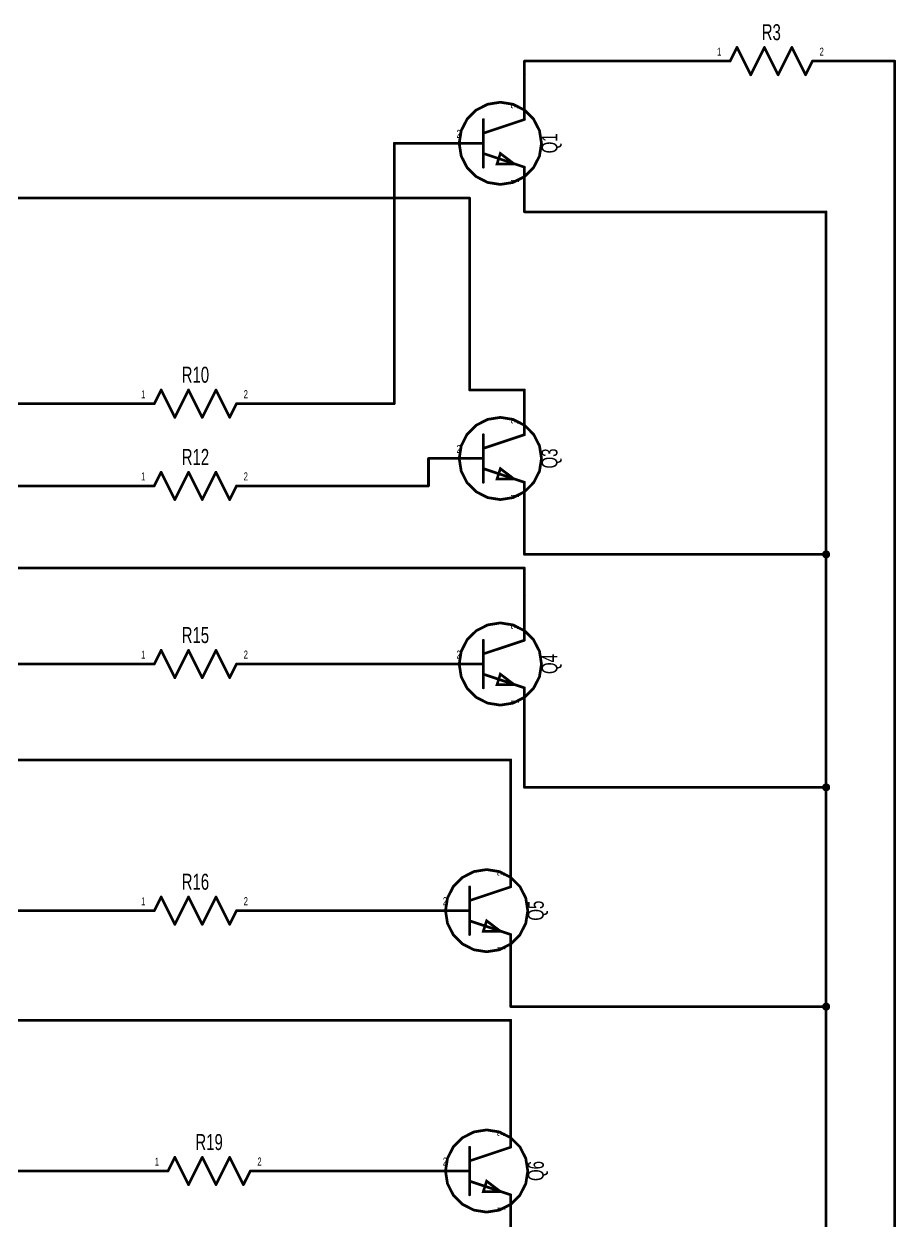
# Model space of a CAD drawing. Extents: x 0 to 20.5, y 0 to 10.6.
# Drawn here: x 16.825 to 20.005, y 5.116 to 9.485 of the extents above; entities that cross this region are included whole.
import ezdxf
from ezdxf.enums import TextEntityAlignment as Align

# ---------------------------------------------------------------- set-up
doc = ezdxf.new("R2010")
doc.units = 0
for name, color, linetype in [('Element', 253, 'CONTINUOUS'), ('Net', 50, 'CONTINUOUS'), ('Pin', 50, 'CONTINUOUS')]:
    doc.layers.add(name, color=color, linetype=linetype)

msp = doc.modelspace()

# ---------------------------------------------------------------- linework, layer by layer
at = {"layer": 'Element', "linetype": 'CONTINUOUS'}
for points, const_width in [([(19.4, 9.3491), (19.425, 9.3991)], 0.0098), ([(19.425, 9.3991), (19.475, 9.2991)], 0.0098), ([(19.475, 9.2991), (19.525, 9.3991)], 0.0098), ([(19.525, 9.3991), (19.575, 9.2991)], 0.0098), ([(19.575, 9.2991), (19.625, 9.3991)], 0.0098), ([(19.625, 9.3991), (19.675, 9.2991)], 0.0098), ([(19.675, 9.2991), (19.7, 9.3491)], 0.0098), ([(18.412, 9.0491), (18.4193, 9.0027), (18.4406, 8.9609), (18.4738, 8.9277), (18.5156, 8.9064), (18.562, 8.8991), (18.6083, 8.9064), (18.6502, 8.9277), (18.6833, 8.9609), (18.7047, 9.0027), (18.712, 9.0491), (18.7047, 9.0954), (18.6833, 9.1372), (18.6502, 9.1704), (18.6083, 9.1917), (18.562, 9.1991), (18.5156, 9.1917), (18.4738, 9.1704), (18.4406, 9.1372), (18.4193, 9.0954), (18.412, 9.0491)], 0.01), ([(18.5, 8.9621), (18.5, 9.136)], 0.0098), ([(18.5, 9.086), (18.65, 9.136)], 0.0098), ([(18.65, 9.136), (18.65, 9.1491)], 0.0098), ([(18.45, 9.0491), (18.5, 9.0491)], 0.0098), ([(18.5, 9.0121), (18.65, 8.9621)], 0.0098), ([(18.612, 8.9741), (18.55, 8.9741), (18.562, 9.0121), (18.612, 8.9741)], 0.0098), ([(18.65, 8.9491), (18.65, 8.9621)], 0.0098), ([(17.3, 8.0991), (17.325, 8.1491)], 0.0098), ([(17.325, 8.1491), (17.375, 8.0491)], 0.0098), ([(17.375, 8.0491), (17.425, 8.1491)], 0.0098), ([(17.425, 8.1491), (17.475, 8.0491)], 0.0098), ([(17.475, 8.0491), (17.525, 8.1491)], 0.0098), ([(17.525, 8.1491), (17.575, 8.0491)], 0.0098), ([(17.575, 8.0491), (17.6, 8.0991)], 0.0098), ([(18.412, 7.8991), (18.4193, 7.8527), (18.4406, 7.8109), (18.4738, 7.7777), (18.5156, 7.7564), (18.562, 7.7491), (18.6083, 7.7564), (18.6502, 7.7777), (18.6833, 7.8109), (18.7047, 7.8527), (18.712, 7.8991), (18.7047, 7.9454), (18.6833, 7.9872), (18.6502, 8.0204), (18.6083, 8.0417), (18.562, 8.0491), (18.5156, 8.0417), (18.4738, 8.0204), (18.4406, 7.9872), (18.4193, 7.9454), (18.412, 7.8991)], 0.01), ([(18.65, 7.986), (18.65, 7.9991)], 0.0098), ([(18.5, 7.8121), (18.5, 7.986)], 0.0098), ([(18.5, 7.936), (18.65, 7.986)], 0.0098), ([(18.45, 7.8991), (18.5, 7.8991)], 0.0098), ([(18.5, 7.8621), (18.65, 7.8121)], 0.0098), ([(18.612, 7.8241), (18.55, 7.8241), (18.562, 7.8621), (18.612, 7.8241)], 0.0098), ([(17.3, 7.7991), (17.325, 7.8491)], 0.0098), ([(17.325, 7.8491), (17.375, 7.7491)], 0.0098), ([(17.375, 7.7491), (17.425, 7.8491)], 0.0098), ([(17.425, 7.8491), (17.475, 7.7491)], 0.0098), ([(17.475, 7.7491), (17.525, 7.8491)], 0.0098), ([(17.525, 7.8491), (17.575, 7.7491)], 0.0098), ([(17.575, 7.7491), (17.6, 7.7991)], 0.0098), ([(18.65, 7.7991), (18.65, 7.8121)], 0.0098), ([(18.412, 7.1491), (18.4193, 7.1027), (18.4406, 7.0609), (18.4738, 7.0277), (18.5156, 7.0064), (18.562, 6.9991), (18.6083, 7.0064), (18.6502, 7.0277), (18.6833, 7.0609), (18.7047, 7.1027), (18.712, 7.1491), (18.7047, 7.1954), (18.6833, 7.2372), (18.6502, 7.2704), (18.6083, 7.2917), (18.562, 7.2991), (18.5156, 7.2917), (18.4738, 7.2704), (18.4406, 7.2372), (18.4193, 7.1954), (18.412, 7.1491)], 0.01), ([(18.65, 7.236), (18.65, 7.2491)], 0.0098), ([(18.5, 7.0621), (18.5, 7.236)], 0.0098), ([(18.5, 7.186), (18.65, 7.236)], 0.0098), ([(17.3, 7.1491), (17.325, 7.1991)], 0.0098), ([(17.325, 7.1991), (17.375, 7.0991)], 0.0098), ([(17.375, 7.0991), (17.425, 7.1991)], 0.0098), ([(17.425, 7.1991), (17.475, 7.0991)], 0.0098), ([(17.475, 7.0991), (17.525, 7.1991)], 0.0098), ([(17.525, 7.1991), (17.575, 7.0991)], 0.0098), ([(17.575, 7.0991), (17.6, 7.1491)], 0.0098), ([(18.45, 7.1491), (18.5, 7.1491)], 0.0098), ([(18.5, 7.1121), (18.65, 7.0621)], 0.0098), ([(18.612, 7.0741), (18.55, 7.0741), (18.562, 7.1121), (18.612, 7.0741)], 0.0098), ([(18.65, 7.0491), (18.65, 7.0621)], 0.0098), ([(18.362, 6.2491), (18.3693, 6.2027), (18.3906, 6.1609), (18.4238, 6.1277), (18.4656, 6.1064), (18.512, 6.0991), (18.5583, 6.1064), (18.6002, 6.1277), (18.6333, 6.1609), (18.6547, 6.2027), (18.662, 6.2491), (18.6547, 6.2954), (18.6333, 6.3372), (18.6002, 6.3704), (18.5583, 6.3917), (18.512, 6.3991), (18.4656, 6.3917), (18.4238, 6.3704), (18.3906, 6.3372), (18.3693, 6.2954), (18.362, 6.2491)], 0.01), ([(18.45, 6.1621), (18.45, 6.336)], 0.0098), ([(18.45, 6.286), (18.6, 6.336)], 0.0098), ([(18.6, 6.336), (18.6, 6.3491)], 0.0098), ([(17.3, 6.2491), (17.325, 6.2991)], 0.0098), ([(17.325, 6.2991), (17.375, 6.1991)], 0.0098), ([(17.375, 6.1991), (17.425, 6.2991)], 0.0098), ([(17.425, 6.2991), (17.475, 6.1991)], 0.0098), ([(17.475, 6.1991), (17.525, 6.2991)], 0.0098), ([(17.525, 6.2991), (17.575, 6.1991)], 0.0098), ([(17.575, 6.1991), (17.6, 6.2491)], 0.0098), ([(18.4, 6.2491), (18.45, 6.2491)], 0.0098), ([(18.45, 6.2121), (18.6, 6.1621)], 0.0098), ([(18.562, 6.1741), (18.5, 6.1741), (18.512, 6.2121), (18.562, 6.1741)], 0.0098), ([(18.6, 6.1491), (18.6, 6.1621)], 0.0098), ([(18.362, 5.2991), (18.3693, 5.2527), (18.3906, 5.2109), (18.4238, 5.1777), (18.4656, 5.1564), (18.512, 5.1491), (18.5583, 5.1564), (18.6002, 5.1777), (18.6333, 5.2109), (18.6547, 5.2527), (18.662, 5.2991), (18.6547, 5.3454), (18.6333, 5.3872), (18.6002, 5.4204), (18.5583, 5.4417), (18.512, 5.4491), (18.4656, 5.4417), (18.4238, 5.4204), (18.3906, 5.3872), (18.3693, 5.3454), (18.362, 5.2991)], 0.01), ([(18.45, 5.2121), (18.45, 5.386)], 0.0098), ([(18.45, 5.336), (18.6, 5.386)], 0.0098), ([(18.6, 5.386), (18.6, 5.3991)], 0.0098), ([(17.35, 5.2991), (17.375, 5.3491)], 0.0098), ([(17.375, 5.3491), (17.425, 5.2491)], 0.0098), ([(17.425, 5.2491), (17.475, 5.3491)], 0.0098), ([(17.475, 5.3491), (17.525, 5.2491)], 0.0098), ([(17.525, 5.2491), (17.575, 5.3491)], 0.0098), ([(17.575, 5.3491), (17.625, 5.2491)], 0.0098), ([(17.625, 5.2491), (17.65, 5.2991)], 0.0098), ([(18.4, 5.2991), (18.45, 5.2991)], 0.0098), ([(18.45, 5.2621), (18.6, 5.2121)], 0.0098), ([(18.562, 5.2241), (18.5, 5.2241), (18.512, 5.2621), (18.562, 5.2241)], 0.0098), ([(18.6, 5.1991), (18.6, 5.2121)], 0.0098)]:
    msp.add_lwpolyline(points, dxfattribs=dict(at, const_width=const_width))
for points, const_width in [([(19.4225, 9.3991, 1), (19.4275, 9.3991, 1), (19.4225, 9.3991, 1)], 0.0049), ([(19.4225, 9.3991, 1), (19.4275, 9.3991, 1), (19.4225, 9.3991, 1)], 0.0049), ([(19.5225, 9.3991, 1), (19.5275, 9.3991, 1), (19.5225, 9.3991, 1)], 0.0049), ([(19.5225, 9.3991, 1), (19.5275, 9.3991, 1), (19.5225, 9.3991, 1)], 0.0049), ([(19.6225, 9.3991, 1), (19.6275, 9.3991, 1), (19.6225, 9.3991, 1)], 0.0049), ([(19.6225, 9.3991, 1), (19.6275, 9.3991, 1), (19.6225, 9.3991, 1)], 0.0049), ([(19.3975, 9.3491, 1), (19.4025, 9.3491, 1), (19.3975, 9.3491, 1)], 0.0049), ([(19.6975, 9.3491, 1), (19.7025, 9.3491, 1), (19.6975, 9.3491, 1)], 0.0049), ([(19.4725, 9.2991, 1), (19.4775, 9.2991, 1), (19.4725, 9.2991, 1)], 0.0049), ([(19.4725, 9.2991, 1), (19.4775, 9.2991, 1), (19.4725, 9.2991, 1)], 0.0049), ([(19.5725, 9.2991, 1), (19.5775, 9.2991, 1), (19.5725, 9.2991, 1)], 0.0049), ([(19.5725, 9.2991, 1), (19.5775, 9.2991, 1), (19.5725, 9.2991, 1)], 0.0049), ([(19.6725, 9.2991, 1), (19.6775, 9.2991, 1), (19.6725, 9.2991, 1)], 0.0049), ([(19.6725, 9.2991, 1), (19.6775, 9.2991, 1), (19.6725, 9.2991, 1)], 0.0049), ([(18.4975, 9.136, 1), (18.5025, 9.136, 1), (18.4975, 9.136, 1)], 0.0049), ([(18.6475, 9.1491, 1), (18.6525, 9.1491, 1), (18.6475, 9.1491, 1)], 0.0049), ([(18.6475, 9.136, 1), (18.6525, 9.136, 1), (18.6475, 9.136, 1)], 0.0049), ([(18.6475, 9.136, 1), (18.6525, 9.136, 1), (18.6475, 9.136, 1)], 0.0049), ([(18.4975, 9.086, 1), (18.5025, 9.086, 1), (18.4975, 9.086, 1)], 0.0049), ([(18.4095, 9.0491, 1), (18.4145, 9.0491, 1), (18.4095, 9.0491, 1)], 0.005), ([(18.4475, 9.0491, 1), (18.4525, 9.0491, 1), (18.4475, 9.0491, 1)], 0.0049), ([(18.4975, 9.0491, 1), (18.5025, 9.0491, 1), (18.4975, 9.0491, 1)], 0.0049), ([(18.4975, 9.0121, 1), (18.5025, 9.0121, 1), (18.4975, 9.0121, 1)], 0.0049), ([(18.4975, 8.9621, 1), (18.5025, 8.9621, 1), (18.4975, 8.9621, 1)], 0.0049), ([(18.6095, 8.9741, 1), (18.6145, 8.9741, 1), (18.6095, 8.9741, 1)], 0.0049), ([(18.6475, 8.9621, 1), (18.6525, 8.9621, 1), (18.6475, 8.9621, 1)], 0.0049), ([(18.6475, 8.9621, 1), (18.6525, 8.9621, 1), (18.6475, 8.9621, 1)], 0.0049), ([(18.6475, 8.9491, 1), (18.6525, 8.9491, 1), (18.6475, 8.9491, 1)], 0.0049), ([(17.3225, 8.1491, 1), (17.3275, 8.1491, 1), (17.3225, 8.1491, 1)], 0.0049), ([(17.3225, 8.1491, 1), (17.3275, 8.1491, 1), (17.3225, 8.1491, 1)], 0.0049), ([(17.4225, 8.1491, 1), (17.4275, 8.1491, 1), (17.4225, 8.1491, 1)], 0.0049), ([(17.4225, 8.1491, 1), (17.4275, 8.1491, 1), (17.4225, 8.1491, 1)], 0.0049), ([(17.5225, 8.1491, 1), (17.5275, 8.1491, 1), (17.5225, 8.1491, 1)], 0.0049), ([(17.5225, 8.1491, 1), (17.5275, 8.1491, 1), (17.5225, 8.1491, 1)], 0.0049), ([(17.2975, 8.0991, 1), (17.3025, 8.0991, 1), (17.2975, 8.0991, 1)], 0.0049), ([(17.5975, 8.0991, 1), (17.6025, 8.0991, 1), (17.5975, 8.0991, 1)], 0.0049), ([(17.3725, 8.0491, 1), (17.3775, 8.0491, 1), (17.3725, 8.0491, 1)], 0.0049), ([(17.3725, 8.0491, 1), (17.3775, 8.0491, 1), (17.3725, 8.0491, 1)], 0.0049), ([(17.4725, 8.0491, 1), (17.4775, 8.0491, 1), (17.4725, 8.0491, 1)], 0.0049), ([(17.4725, 8.0491, 1), (17.4775, 8.0491, 1), (17.4725, 8.0491, 1)], 0.0049), ([(17.5725, 8.0491, 1), (17.5775, 8.0491, 1), (17.5725, 8.0491, 1)], 0.0049), ([(17.5725, 8.0491, 1), (17.5775, 8.0491, 1), (17.5725, 8.0491, 1)], 0.0049), ([(18.6475, 7.9991, 1), (18.6525, 7.9991, 1), (18.6475, 7.9991, 1)], 0.0049), ([(18.4975, 7.986, 1), (18.5025, 7.986, 1), (18.4975, 7.986, 1)], 0.0049), ([(18.6475, 7.986, 1), (18.6525, 7.986, 1), (18.6475, 7.986, 1)], 0.0049), ([(18.6475, 7.986, 1), (18.6525, 7.986, 1), (18.6475, 7.986, 1)], 0.0049), ([(18.4975, 7.936, 1), (18.5025, 7.936, 1), (18.4975, 7.936, 1)], 0.0049), ([(18.4095, 7.8991, 1), (18.4145, 7.8991, 1), (18.4095, 7.8991, 1)], 0.005), ([(18.4475, 7.8991, 1), (18.4525, 7.8991, 1), (18.4475, 7.8991, 1)], 0.0049), ([(18.4975, 7.8991, 1), (18.5025, 7.8991, 1), (18.4975, 7.8991, 1)], 0.0049), ([(18.4975, 7.8621, 1), (18.5025, 7.8621, 1), (18.4975, 7.8621, 1)], 0.0049), ([(17.3225, 7.8491, 1), (17.3275, 7.8491, 1), (17.3225, 7.8491, 1)], 0.0049), ([(17.3225, 7.8491, 1), (17.3275, 7.8491, 1), (17.3225, 7.8491, 1)], 0.0049), ([(17.4225, 7.8491, 1), (17.4275, 7.8491, 1), (17.4225, 7.8491, 1)], 0.0049), ([(17.4225, 7.8491, 1), (17.4275, 7.8491, 1), (17.4225, 7.8491, 1)], 0.0049), ([(17.5225, 7.8491, 1), (17.5275, 7.8491, 1), (17.5225, 7.8491, 1)], 0.0049), ([(17.5225, 7.8491, 1), (17.5275, 7.8491, 1), (17.5225, 7.8491, 1)], 0.0049), ([(18.6095, 7.8241, 1), (18.6145, 7.8241, 1), (18.6095, 7.8241, 1)], 0.0049), ([(17.2975, 7.7991, 1), (17.3025, 7.7991, 1), (17.2975, 7.7991, 1)], 0.0049), ([(17.5975, 7.7991, 1), (17.6025, 7.7991, 1), (17.5975, 7.7991, 1)], 0.0049), ([(18.4975, 7.8121, 1), (18.5025, 7.8121, 1), (18.4975, 7.8121, 1)], 0.0049), ([(18.6475, 7.8121, 1), (18.6525, 7.8121, 1), (18.6475, 7.8121, 1)], 0.0049), ([(18.6475, 7.8121, 1), (18.6525, 7.8121, 1), (18.6475, 7.8121, 1)], 0.0049), ([(18.6475, 7.7991, 1), (18.6525, 7.7991, 1), (18.6475, 7.7991, 1)], 0.0049), ([(17.3725, 7.7491, 1), (17.3775, 7.7491, 1), (17.3725, 7.7491, 1)], 0.0049), ([(17.3725, 7.7491, 1), (17.3775, 7.7491, 1), (17.3725, 7.7491, 1)], 0.0049), ([(17.4725, 7.7491, 1), (17.4775, 7.7491, 1), (17.4725, 7.7491, 1)], 0.0049), ([(17.4725, 7.7491, 1), (17.4775, 7.7491, 1), (17.4725, 7.7491, 1)], 0.0049), ([(17.5725, 7.7491, 1), (17.5775, 7.7491, 1), (17.5725, 7.7491, 1)], 0.0049), ([(17.5725, 7.7491, 1), (17.5775, 7.7491, 1), (17.5725, 7.7491, 1)], 0.0049), ([(18.6475, 7.2491, 1), (18.6525, 7.2491, 1), (18.6475, 7.2491, 1)], 0.0049), ([(18.4975, 7.236, 1), (18.5025, 7.236, 1), (18.4975, 7.236, 1)], 0.0049), ([(18.6475, 7.236, 1), (18.6525, 7.236, 1), (18.6475, 7.236, 1)], 0.0049), ([(18.6475, 7.236, 1), (18.6525, 7.236, 1), (18.6475, 7.236, 1)], 0.0049), ([(17.3225, 7.1991, 1), (17.3275, 7.1991, 1), (17.3225, 7.1991, 1)], 0.0049), ([(17.3225, 7.1991, 1), (17.3275, 7.1991, 1), (17.3225, 7.1991, 1)], 0.0049), ([(17.4225, 7.1991, 1), (17.4275, 7.1991, 1), (17.4225, 7.1991, 1)], 0.0049), ([(17.4225, 7.1991, 1), (17.4275, 7.1991, 1), (17.4225, 7.1991, 1)], 0.0049), ([(17.5225, 7.1991, 1), (17.5275, 7.1991, 1), (17.5225, 7.1991, 1)], 0.0049), ([(17.5225, 7.1991, 1), (17.5275, 7.1991, 1), (17.5225, 7.1991, 1)], 0.0049), ([(18.4975, 7.186, 1), (18.5025, 7.186, 1), (18.4975, 7.186, 1)], 0.0049), ([(17.2975, 7.1491, 1), (17.3025, 7.1491, 1), (17.2975, 7.1491, 1)], 0.0049), ([(17.5975, 7.1491, 1), (17.6025, 7.1491, 1), (17.5975, 7.1491, 1)], 0.0049), ([(18.4095, 7.1491, 1), (18.4145, 7.1491, 1), (18.4095, 7.1491, 1)], 0.005), ([(18.4475, 7.1491, 1), (18.4525, 7.1491, 1), (18.4475, 7.1491, 1)], 0.0049), ([(18.4975, 7.1491, 1), (18.5025, 7.1491, 1), (18.4975, 7.1491, 1)], 0.0049), ([(17.3725, 7.0991, 1), (17.3775, 7.0991, 1), (17.3725, 7.0991, 1)], 0.0049), ([(17.3725, 7.0991, 1), (17.3775, 7.0991, 1), (17.3725, 7.0991, 1)], 0.0049), ([(17.4725, 7.0991, 1), (17.4775, 7.0991, 1), (17.4725, 7.0991, 1)], 0.0049), ([(17.4725, 7.0991, 1), (17.4775, 7.0991, 1), (17.4725, 7.0991, 1)], 0.0049), ([(17.5725, 7.0991, 1), (17.5775, 7.0991, 1), (17.5725, 7.0991, 1)], 0.0049), ([(17.5725, 7.0991, 1), (17.5775, 7.0991, 1), (17.5725, 7.0991, 1)], 0.0049), ([(18.4975, 7.1121, 1), (18.5025, 7.1121, 1), (18.4975, 7.1121, 1)], 0.0049), ([(18.6095, 7.0741, 1), (18.6145, 7.0741, 1), (18.6095, 7.0741, 1)], 0.0049), ([(18.4975, 7.0621, 1), (18.5025, 7.0621, 1), (18.4975, 7.0621, 1)], 0.0049), ([(18.6475, 7.0621, 1), (18.6525, 7.0621, 1), (18.6475, 7.0621, 1)], 0.0049), ([(18.6475, 7.0621, 1), (18.6525, 7.0621, 1), (18.6475, 7.0621, 1)], 0.0049), ([(18.6475, 7.0491, 1), (18.6525, 7.0491, 1), (18.6475, 7.0491, 1)], 0.0049), ([(18.4475, 6.336, 1), (18.4525, 6.336, 1), (18.4475, 6.336, 1)], 0.0049), ([(18.5975, 6.3491, 1), (18.6025, 6.3491, 1), (18.5975, 6.3491, 1)], 0.0049), ([(18.5975, 6.336, 1), (18.6025, 6.336, 1), (18.5975, 6.336, 1)], 0.0049), ([(18.5975, 6.336, 1), (18.6025, 6.336, 1), (18.5975, 6.336, 1)], 0.0049), ([(17.3225, 6.2991, 1), (17.3275, 6.2991, 1), (17.3225, 6.2991, 1)], 0.0049), ([(17.3225, 6.2991, 1), (17.3275, 6.2991, 1), (17.3225, 6.2991, 1)], 0.0049), ([(17.4225, 6.2991, 1), (17.4275, 6.2991, 1), (17.4225, 6.2991, 1)], 0.0049), ([(17.4225, 6.2991, 1), (17.4275, 6.2991, 1), (17.4225, 6.2991, 1)], 0.0049), ([(17.5225, 6.2991, 1), (17.5275, 6.2991, 1), (17.5225, 6.2991, 1)], 0.0049), ([(17.5225, 6.2991, 1), (17.5275, 6.2991, 1), (17.5225, 6.2991, 1)], 0.0049), ([(18.4475, 6.286, 1), (18.4525, 6.286, 1), (18.4475, 6.286, 1)], 0.0049), ([(17.2975, 6.2491, 1), (17.3025, 6.2491, 1), (17.2975, 6.2491, 1)], 0.0049), ([(17.5975, 6.2491, 1), (17.6025, 6.2491, 1), (17.5975, 6.2491, 1)], 0.0049), ([(18.3595, 6.2491, 1), (18.3645, 6.2491, 1), (18.3595, 6.2491, 1)], 0.005), ([(18.3975, 6.2491, 1), (18.4025, 6.2491, 1), (18.3975, 6.2491, 1)], 0.0049), ([(18.4475, 6.2491, 1), (18.4525, 6.2491, 1), (18.4475, 6.2491, 1)], 0.0049), ([(17.3725, 6.1991, 1), (17.3775, 6.1991, 1), (17.3725, 6.1991, 1)], 0.0049), ([(17.3725, 6.1991, 1), (17.3775, 6.1991, 1), (17.3725, 6.1991, 1)], 0.0049), ([(17.4725, 6.1991, 1), (17.4775, 6.1991, 1), (17.4725, 6.1991, 1)], 0.0049), ([(17.4725, 6.1991, 1), (17.4775, 6.1991, 1), (17.4725, 6.1991, 1)], 0.0049), ([(17.5725, 6.1991, 1), (17.5775, 6.1991, 1), (17.5725, 6.1991, 1)], 0.0049), ([(17.5725, 6.1991, 1), (17.5775, 6.1991, 1), (17.5725, 6.1991, 1)], 0.0049), ([(18.4475, 6.2121, 1), (18.4525, 6.2121, 1), (18.4475, 6.2121, 1)], 0.0049), ([(18.4475, 6.1621, 1), (18.4525, 6.1621, 1), (18.4475, 6.1621, 1)], 0.0049), ([(18.5595, 6.1741, 1), (18.5645, 6.1741, 1), (18.5595, 6.1741, 1)], 0.0049), ([(18.5975, 6.1621, 1), (18.6025, 6.1621, 1), (18.5975, 6.1621, 1)], 0.0049), ([(18.5975, 6.1621, 1), (18.6025, 6.1621, 1), (18.5975, 6.1621, 1)], 0.0049), ([(18.5975, 6.1491, 1), (18.6025, 6.1491, 1), (18.5975, 6.1491, 1)], 0.0049), ([(18.4475, 5.386, 1), (18.4525, 5.386, 1), (18.4475, 5.386, 1)], 0.0049), ([(18.5975, 5.3991, 1), (18.6025, 5.3991, 1), (18.5975, 5.3991, 1)], 0.0049), ([(18.5975, 5.386, 1), (18.6025, 5.386, 1), (18.5975, 5.386, 1)], 0.0049), ([(18.5975, 5.386, 1), (18.6025, 5.386, 1), (18.5975, 5.386, 1)], 0.0049), ([(17.3725, 5.3491, 1), (17.3775, 5.3491, 1), (17.3725, 5.3491, 1)], 0.0049), ([(17.3725, 5.3491, 1), (17.3775, 5.3491, 1), (17.3725, 5.3491, 1)], 0.0049), ([(17.4725, 5.3491, 1), (17.4775, 5.3491, 1), (17.4725, 5.3491, 1)], 0.0049), ([(17.4725, 5.3491, 1), (17.4775, 5.3491, 1), (17.4725, 5.3491, 1)], 0.0049), ([(17.5725, 5.3491, 1), (17.5775, 5.3491, 1), (17.5725, 5.3491, 1)], 0.0049), ([(17.5725, 5.3491, 1), (17.5775, 5.3491, 1), (17.5725, 5.3491, 1)], 0.0049), ([(18.4475, 5.336, 1), (18.4525, 5.336, 1), (18.4475, 5.336, 1)], 0.0049), ([(17.3475, 5.2991, 1), (17.3525, 5.2991, 1), (17.3475, 5.2991, 1)], 0.0049), ([(17.6475, 5.2991, 1), (17.6525, 5.2991, 1), (17.6475, 5.2991, 1)], 0.0049), ([(18.3595, 5.2991, 1), (18.3645, 5.2991, 1), (18.3595, 5.2991, 1)], 0.005), ([(18.3975, 5.2991, 1), (18.4025, 5.2991, 1), (18.3975, 5.2991, 1)], 0.0049), ([(18.4475, 5.2991, 1), (18.4525, 5.2991, 1), (18.4475, 5.2991, 1)], 0.0049), ([(17.4225, 5.2491, 1), (17.4275, 5.2491, 1), (17.4225, 5.2491, 1)], 0.0049), ([(17.4225, 5.2491, 1), (17.4275, 5.2491, 1), (17.4225, 5.2491, 1)], 0.0049), ([(17.5225, 5.2491, 1), (17.5275, 5.2491, 1), (17.5225, 5.2491, 1)], 0.0049), ([(17.5225, 5.2491, 1), (17.5275, 5.2491, 1), (17.5225, 5.2491, 1)], 0.0049), ([(17.6225, 5.2491, 1), (17.6275, 5.2491, 1), (17.6225, 5.2491, 1)], 0.0049), ([(17.6225, 5.2491, 1), (17.6275, 5.2491, 1), (17.6225, 5.2491, 1)], 0.0049), ([(18.4475, 5.2621, 1), (18.4525, 5.2621, 1), (18.4475, 5.2621, 1)], 0.0049), ([(18.4475, 5.2121, 1), (18.4525, 5.2121, 1), (18.4475, 5.2121, 1)], 0.0049), ([(18.5595, 5.2241, 1), (18.5645, 5.2241, 1), (18.5595, 5.2241, 1)], 0.0049), ([(18.5975, 5.2121, 1), (18.6025, 5.2121, 1), (18.5975, 5.2121, 1)], 0.0049), ([(18.5975, 5.2121, 1), (18.6025, 5.2121, 1), (18.5975, 5.2121, 1)], 0.0049), ([(18.5975, 5.1991, 1), (18.6025, 5.1991, 1), (18.5975, 5.1991, 1)], 0.0049)]:
    msp.add_lwpolyline(points, format="xyb", dxfattribs=dict(at, const_width=const_width))
at = {"layer": 'Net', "linetype": 'CONTINUOUS', "const_width": 0.0098}
for points in [[(18.65, 9.2991), (18.65, 9.3491)], [(18.65, 9.3491), (19.25, 9.3491)], [(19.85, 9.3491), (20, 9.3491)], [(20, 9.3491), (20, 1.9491)], [(18.175, 8.0991), (18.175, 9.0491)], [(18.175, 9.0491), (18.3, 9.0491)], [(18.45, 8.8491), (15.6, 8.8491)], [(18.45, 8.1491), (18.45, 8.8491)], [(19.75, 8.7991), (18.65, 8.7991)], [(19.75, 7.5491), (19.75, 8.7991)], [(18.65, 8.1491), (18.45, 8.1491)], [(13.75, 8.0991), (17.15, 8.0991)], [(17.75, 8.0991), (18.175, 8.0991)], [(18.3, 7.7991), (18.3, 7.8991)], [(13.85, 7.7991), (17.15, 7.7991)], [(17.75, 7.7991), (18.3, 7.7991)], [(18.65, 7.6491), (18.65, 7.5491)], [(19.7402, 7.5491), (19.7406, 7.546), (19.742, 7.5433), (19.7442, 7.5411), (19.747, 7.5397), (19.75, 7.5392), (19.753, 7.5397), (19.7558, 7.5411), (19.758, 7.5433), (19.7594, 7.546), (19.7598, 7.5491), (19.7594, 7.5521), (19.758, 7.5548), (19.7558, 7.557), (19.753, 7.5584), (19.75, 7.5589), (19.747, 7.5584), (19.7442, 7.557), (19.742, 7.5548), (19.7406, 7.5521), (19.7402, 7.5491)], [(18.65, 7.5491), (19.75, 7.5491)], [(19.75, 6.6991), (19.75, 7.5491)], [(18.65, 7.4991), (15.7, 7.4991)], [(18.65, 7.3991), (18.65, 7.4991)], [(14.05, 7.1491), (17.15, 7.1491)], [(17.75, 7.1491), (18.3, 7.1491)], [(18.65, 6.8991), (18.65, 6.6991)], [(18.6, 6.7991), (15.8, 6.7991)], [(18.6, 6.4991), (18.6, 6.7991)], [(18.65, 6.6991), (19.75, 6.6991)], [(19.7402, 6.6991), (19.7406, 6.696), (19.742, 6.6933), (19.7442, 6.6911), (19.747, 6.6897), (19.75, 6.6892), (19.753, 6.6897), (19.7558, 6.6911), (19.758, 6.6933), (19.7594, 6.696), (19.7598, 6.6991), (19.7594, 6.7021), (19.758, 6.7048), (19.7558, 6.707), (19.753, 6.7084), (19.75, 6.7089), (19.747, 6.7084), (19.7442, 6.707), (19.742, 6.7048), (19.7406, 6.7021), (19.7402, 6.6991)], [(19.75, 5.8991), (19.75, 6.6991)], [(13.95, 6.2491), (17.15, 6.2491)], [(17.75, 6.2491), (18.25, 6.2491)], [(18.6, 5.9991), (18.6, 5.8991)], [(18.6, 5.8991), (19.75, 5.8991)], [(19.7402, 5.8991), (19.7406, 5.896), (19.742, 5.8933), (19.7442, 5.8911), (19.747, 5.8897), (19.75, 5.8892), (19.753, 5.8897), (19.7558, 5.8911), (19.758, 5.8933), (19.7594, 5.896), (19.7598, 5.8991), (19.7594, 5.9021), (19.758, 5.9048), (19.7558, 5.907), (19.753, 5.9084), (19.75, 5.9089), (19.747, 5.9084), (19.7442, 5.907), (19.742, 5.9048), (19.7406, 5.9021), (19.7402, 5.8991)], [(19.75, 4.9491), (19.75, 5.8991)], [(18.6, 5.8491), (15.9, 5.8491)], [(18.6, 5.5491), (18.6, 5.8491)], [(13.2, 5.2991), (17.2, 5.2991)], [(17.8, 5.2991), (18.25, 5.2991)]]:
    msp.add_lwpolyline(points, dxfattribs=at)
at = {"layer": 'Net', "linetype": 'CONTINUOUS', "const_width": 0.0049}
for points in [[(18.6475, 9.3491, 1), (18.6525, 9.3491, 1), (18.6475, 9.3491, 1)], [(18.6475, 9.3491, 1), (18.6525, 9.3491, 1), (18.6475, 9.3491, 1)], [(19.2475, 9.3491, 1), (19.2525, 9.3491, 1), (19.2475, 9.3491, 1)], [(19.8475, 9.3491, 1), (19.8525, 9.3491, 1), (19.8475, 9.3491, 1)], [(19.9975, 9.3491, 1), (20.0025, 9.3491, 1), (19.9975, 9.3491, 1)], [(19.9975, 9.3491, 1), (20.0025, 9.3491, 1), (19.9975, 9.3491, 1)], [(18.6475, 9.2991, 1), (18.6525, 9.2991, 1), (18.6475, 9.2991, 1)], [(18.1725, 9.0491, 1), (18.1775, 9.0491, 1), (18.1725, 9.0491, 1)], [(18.1725, 9.0491, 1), (18.1775, 9.0491, 1), (18.1725, 9.0491, 1)], [(18.2975, 9.0491, 1), (18.3025, 9.0491, 1), (18.2975, 9.0491, 1)], [(18.4475, 8.8491, 1), (18.4525, 8.8491, 1), (18.4475, 8.8491, 1)], [(18.4475, 8.8491, 1), (18.4525, 8.8491, 1), (18.4475, 8.8491, 1)], [(18.6475, 8.7991, 1), (18.6525, 8.7991, 1), (18.6475, 8.7991, 1)], [(19.7475, 8.7991, 1), (19.7525, 8.7991, 1), (19.7475, 8.7991, 1)], [(19.7475, 8.7991, 1), (19.7525, 8.7991, 1), (19.7475, 8.7991, 1)], [(18.4475, 8.1491, 1), (18.4525, 8.1491, 1), (18.4475, 8.1491, 1)], [(18.4475, 8.1491, 1), (18.4525, 8.1491, 1), (18.4475, 8.1491, 1)], [(18.6475, 8.1491, 1), (18.6525, 8.1491, 1), (18.6475, 8.1491, 1)], [(17.1475, 8.0991, 1), (17.1525, 8.0991, 1), (17.1475, 8.0991, 1)], [(17.7475, 8.0991, 1), (17.7525, 8.0991, 1), (17.7475, 8.0991, 1)], [(18.1725, 8.0991, 1), (18.1775, 8.0991, 1), (18.1725, 8.0991, 1)], [(18.1725, 8.0991, 1), (18.1775, 8.0991, 1), (18.1725, 8.0991, 1)], [(18.2975, 7.8991, 1), (18.3025, 7.8991, 1), (18.2975, 7.8991, 1)], [(17.1475, 7.7991, 1), (17.1525, 7.7991, 1), (17.1475, 7.7991, 1)], [(17.7475, 7.7991, 1), (17.7525, 7.7991, 1), (17.7475, 7.7991, 1)], [(18.2975, 7.7991, 1), (18.3025, 7.7991, 1), (18.2975, 7.7991, 1)], [(18.2975, 7.7991, 1), (18.3025, 7.7991, 1), (18.2975, 7.7991, 1)], [(18.6475, 7.6491, 1), (18.6525, 7.6491, 1), (18.6475, 7.6491, 1)], [(18.6475, 7.5491, 1), (18.6525, 7.5491, 1), (18.6475, 7.5491, 1)], [(18.6475, 7.5491, 1), (18.6525, 7.5491, 1), (18.6475, 7.5491, 1)], [(19.7377, 7.5491, 1), (19.7426, 7.5491, 1), (19.7377, 7.5491, 1)], [(19.7475, 7.5491, 1), (19.7525, 7.5491, 1), (19.7475, 7.5491, 1)], [(19.7475, 7.5491, 1), (19.7525, 7.5491, 1), (19.7475, 7.5491, 1)], [(19.7475, 7.5491, 1), (19.7525, 7.5491, 1), (19.7475, 7.5491, 1)], [(18.6475, 7.4991, 1), (18.6525, 7.4991, 1), (18.6475, 7.4991, 1)], [(18.6475, 7.4991, 1), (18.6525, 7.4991, 1), (18.6475, 7.4991, 1)], [(18.6475, 7.3991, 1), (18.6525, 7.3991, 1), (18.6475, 7.3991, 1)], [(17.1475, 7.1491, 1), (17.1525, 7.1491, 1), (17.1475, 7.1491, 1)], [(17.7475, 7.1491, 1), (17.7525, 7.1491, 1), (17.7475, 7.1491, 1)], [(18.2975, 7.1491, 1), (18.3025, 7.1491, 1), (18.2975, 7.1491, 1)], [(18.6475, 6.8991, 1), (18.6525, 6.8991, 1), (18.6475, 6.8991, 1)], [(18.5975, 6.7991, 1), (18.6025, 6.7991, 1), (18.5975, 6.7991, 1)], [(18.5975, 6.7991, 1), (18.6025, 6.7991, 1), (18.5975, 6.7991, 1)], [(18.6475, 6.6991, 1), (18.6525, 6.6991, 1), (18.6475, 6.6991, 1)], [(18.6475, 6.6991, 1), (18.6525, 6.6991, 1), (18.6475, 6.6991, 1)], [(19.7377, 6.6991, 1), (19.7426, 6.6991, 1), (19.7377, 6.6991, 1)], [(19.7475, 6.6991, 1), (19.7525, 6.6991, 1), (19.7475, 6.6991, 1)], [(19.7475, 6.6991, 1), (19.7525, 6.6991, 1), (19.7475, 6.6991, 1)], [(19.7475, 6.6991, 1), (19.7525, 6.6991, 1), (19.7475, 6.6991, 1)], [(18.5975, 6.4991, 1), (18.6025, 6.4991, 1), (18.5975, 6.4991, 1)], [(17.1475, 6.2491, 1), (17.1525, 6.2491, 1), (17.1475, 6.2491, 1)], [(17.7475, 6.2491, 1), (17.7525, 6.2491, 1), (17.7475, 6.2491, 1)], [(18.2475, 6.2491, 1), (18.2525, 6.2491, 1), (18.2475, 6.2491, 1)], [(18.5975, 5.9991, 1), (18.6025, 5.9991, 1), (18.5975, 5.9991, 1)], [(18.5975, 5.8991, 1), (18.6025, 5.8991, 1), (18.5975, 5.8991, 1)], [(18.5975, 5.8991, 1), (18.6025, 5.8991, 1), (18.5975, 5.8991, 1)], [(19.7377, 5.8991, 1), (19.7426, 5.8991, 1), (19.7377, 5.8991, 1)], [(19.7475, 5.8991, 1), (19.7525, 5.8991, 1), (19.7475, 5.8991, 1)], [(19.7475, 5.8991, 1), (19.7525, 5.8991, 1), (19.7475, 5.8991, 1)], [(19.7475, 5.8991, 1), (19.7525, 5.8991, 1), (19.7475, 5.8991, 1)], [(18.5975, 5.8491, 1), (18.6025, 5.8491, 1), (18.5975, 5.8491, 1)], [(18.5975, 5.8491, 1), (18.6025, 5.8491, 1), (18.5975, 5.8491, 1)], [(18.5975, 5.5491, 1), (18.6025, 5.5491, 1), (18.5975, 5.5491, 1)], [(17.1975, 5.2991, 1), (17.2025, 5.2991, 1), (17.1975, 5.2991, 1)], [(17.7975, 5.2991, 1), (17.8025, 5.2991, 1), (17.7975, 5.2991, 1)], [(18.2475, 5.2991, 1), (18.2525, 5.2991, 1), (18.2475, 5.2991, 1)]]:
    msp.add_lwpolyline(points, format="xyb", dxfattribs=at)
at = {"layer": 'Pin', "linetype": 'CONTINUOUS', "const_width": 0.0049}
for points in [[(19.2475, 9.3491, 1), (19.2525, 9.3491, 1), (19.2475, 9.3491, 1)], [(19.3975, 9.3491, 1), (19.4025, 9.3491, 1), (19.3975, 9.3491, 1)], [(19.6975, 9.3491, 1), (19.7025, 9.3491, 1), (19.6975, 9.3491, 1)], [(19.8475, 9.3491, 1), (19.8525, 9.3491, 1), (19.8475, 9.3491, 1)], [(18.6475, 9.2991, 1), (18.6525, 9.2991, 1), (18.6475, 9.2991, 1)], [(18.6475, 9.1491, 1), (18.6525, 9.1491, 1), (18.6475, 9.1491, 1)], [(18.2975, 9.0491, 1), (18.3025, 9.0491, 1), (18.2975, 9.0491, 1)], [(18.4475, 9.0491, 1), (18.4525, 9.0491, 1), (18.4475, 9.0491, 1)], [(18.6475, 8.9491, 1), (18.6525, 8.9491, 1), (18.6475, 8.9491, 1)], [(18.6475, 8.7991, 1), (18.6525, 8.7991, 1), (18.6475, 8.7991, 1)], [(18.6475, 8.1491, 1), (18.6525, 8.1491, 1), (18.6475, 8.1491, 1)], [(17.1475, 8.0991, 1), (17.1525, 8.0991, 1), (17.1475, 8.0991, 1)], [(17.2975, 8.0991, 1), (17.3025, 8.0991, 1), (17.2975, 8.0991, 1)], [(17.5975, 8.0991, 1), (17.6025, 8.0991, 1), (17.5975, 8.0991, 1)], [(17.7475, 8.0991, 1), (17.7525, 8.0991, 1), (17.7475, 8.0991, 1)], [(18.6475, 7.9991, 1), (18.6525, 7.9991, 1), (18.6475, 7.9991, 1)], [(18.2975, 7.8991, 1), (18.3025, 7.8991, 1), (18.2975, 7.8991, 1)], [(18.4475, 7.8991, 1), (18.4525, 7.8991, 1), (18.4475, 7.8991, 1)], [(17.1475, 7.7991, 1), (17.1525, 7.7991, 1), (17.1475, 7.7991, 1)], [(17.2975, 7.7991, 1), (17.3025, 7.7991, 1), (17.2975, 7.7991, 1)], [(17.5975, 7.7991, 1), (17.6025, 7.7991, 1), (17.5975, 7.7991, 1)], [(17.7475, 7.7991, 1), (17.7525, 7.7991, 1), (17.7475, 7.7991, 1)], [(18.6475, 7.7991, 1), (18.6525, 7.7991, 1), (18.6475, 7.7991, 1)], [(18.6475, 7.6491, 1), (18.6525, 7.6491, 1), (18.6475, 7.6491, 1)], [(18.6475, 7.3991, 1), (18.6525, 7.3991, 1), (18.6475, 7.3991, 1)], [(18.6475, 7.2491, 1), (18.6525, 7.2491, 1), (18.6475, 7.2491, 1)], [(17.1475, 7.1491, 1), (17.1525, 7.1491, 1), (17.1475, 7.1491, 1)], [(17.2975, 7.1491, 1), (17.3025, 7.1491, 1), (17.2975, 7.1491, 1)], [(17.5975, 7.1491, 1), (17.6025, 7.1491, 1), (17.5975, 7.1491, 1)], [(17.7475, 7.1491, 1), (17.7525, 7.1491, 1), (17.7475, 7.1491, 1)], [(18.2975, 7.1491, 1), (18.3025, 7.1491, 1), (18.2975, 7.1491, 1)], [(18.4475, 7.1491, 1), (18.4525, 7.1491, 1), (18.4475, 7.1491, 1)], [(18.6475, 7.0491, 1), (18.6525, 7.0491, 1), (18.6475, 7.0491, 1)], [(18.6475, 6.8991, 1), (18.6525, 6.8991, 1), (18.6475, 6.8991, 1)], [(18.5975, 6.4991, 1), (18.6025, 6.4991, 1), (18.5975, 6.4991, 1)], [(18.5975, 6.3491, 1), (18.6025, 6.3491, 1), (18.5975, 6.3491, 1)], [(17.1475, 6.2491, 1), (17.1525, 6.2491, 1), (17.1475, 6.2491, 1)], [(17.2975, 6.2491, 1), (17.3025, 6.2491, 1), (17.2975, 6.2491, 1)], [(17.5975, 6.2491, 1), (17.6025, 6.2491, 1), (17.5975, 6.2491, 1)], [(17.7475, 6.2491, 1), (17.7525, 6.2491, 1), (17.7475, 6.2491, 1)], [(18.2475, 6.2491, 1), (18.2525, 6.2491, 1), (18.2475, 6.2491, 1)], [(18.3975, 6.2491, 1), (18.4025, 6.2491, 1), (18.3975, 6.2491, 1)], [(18.5975, 6.1491, 1), (18.6025, 6.1491, 1), (18.5975, 6.1491, 1)], [(18.5975, 5.9991, 1), (18.6025, 5.9991, 1), (18.5975, 5.9991, 1)], [(18.5975, 5.5491, 1), (18.6025, 5.5491, 1), (18.5975, 5.5491, 1)], [(18.5975, 5.3991, 1), (18.6025, 5.3991, 1), (18.5975, 5.3991, 1)], [(17.1975, 5.2991, 1), (17.2025, 5.2991, 1), (17.1975, 5.2991, 1)], [(17.3475, 5.2991, 1), (17.3525, 5.2991, 1), (17.3475, 5.2991, 1)], [(17.6475, 5.2991, 1), (17.6525, 5.2991, 1), (17.6475, 5.2991, 1)], [(17.7975, 5.2991, 1), (17.8025, 5.2991, 1), (17.7975, 5.2991, 1)], [(18.2475, 5.2991, 1), (18.2525, 5.2991, 1), (18.2475, 5.2991, 1)], [(18.3975, 5.2991, 1), (18.4025, 5.2991, 1), (18.3975, 5.2991, 1)], [(18.5975, 5.1991, 1), (18.6025, 5.1991, 1), (18.5975, 5.1991, 1)]]:
    msp.add_lwpolyline(points, format="xyb", dxfattribs=at)
at = {"layer": 'Pin', "linetype": 'CONTINUOUS', "const_width": 0.0098}
for points in [[(19.4, 9.3491), (19.25, 9.3491)], [(19.7, 9.3491), (19.85, 9.3491)], [(18.65, 9.1491), (18.65, 9.2991)], [(18.45, 9.0491), (18.3, 9.0491)], [(18.65, 8.9491), (18.65, 8.7991)], [(18.65, 7.9991), (18.65, 8.1491)], [(17.3, 8.0991), (17.15, 8.0991)], [(17.6, 8.0991), (17.75, 8.0991)], [(18.45, 7.8991), (18.3, 7.8991)], [(17.3, 7.7991), (17.15, 7.7991)], [(17.6, 7.7991), (17.75, 7.7991)], [(18.65, 7.7991), (18.65, 7.6491)], [(18.65, 7.2491), (18.65, 7.3991)], [(17.3, 7.1491), (17.15, 7.1491)], [(17.6, 7.1491), (17.75, 7.1491)], [(18.45, 7.1491), (18.3, 7.1491)], [(18.65, 7.0491), (18.65, 6.8991)], [(18.6, 6.3491), (18.6, 6.4991)], [(17.3, 6.2491), (17.15, 6.2491)], [(17.6, 6.2491), (17.75, 6.2491)], [(18.4, 6.2491), (18.25, 6.2491)], [(18.6, 6.1491), (18.6, 5.9991)], [(18.6, 5.3991), (18.6, 5.5491)], [(17.35, 5.2991), (17.2, 5.2991)], [(17.65, 5.2991), (17.8, 5.2991)], [(18.4, 5.2991), (18.25, 5.2991)], [(18.6, 5.1991), (18.6, 5.0491)]]:
    msp.add_lwpolyline(points, dxfattribs=at)

# ---------------------------------------------------------------- texts
at = {"layer": 'Element', "width": 0.7}
for s, p in [('R3', (19.55, 9.4081)), ('R10', (17.45, 8.1581)), ('R12', (17.45, 7.8581)), ('R15', (17.45, 7.2081)), ('R16', (17.45, 6.3081)), ('R19', (17.5, 5.3581))]:
    msp.add_text(s, height=0.0583, dxfattribs=at).set_placement(p, align=Align.BOTTOM_CENTER)
for s, p in [('Q1', (18.712, 9.0491)), ('Q3', (18.712, 7.8991)), ('Q4', (18.712, 7.1491)), ('Q5', (18.662, 6.2491)), ('Q6', (18.662, 5.2991))]:
    msp.add_text(s, height=0.0583, rotation=90, dxfattribs=at).set_placement(p, align=Align.TOP_CENTER)
at = {"layer": 'Pin', "width": 0.7}
for s, p in [('1', (19.3524, 9.3983)), ('2', (19.7262, 9.3983)), ('2', (18.4024, 9.0983)), ('1', (17.2524, 8.1483)), ('2', (17.6262, 8.1483)), ('2', (18.4024, 7.9483)), ('1', (17.2524, 7.8483)), ('2', (17.6262, 7.8483)), ('1', (17.2524, 7.1983)), ('2', (17.6262, 7.1983)), ('2', (18.4024, 7.1983)), ('1', (17.2524, 6.2983)), ('2', (17.6262, 6.2983)), ('2', (18.3524, 6.2983)), ('1', (17.3024, 5.3483)), ('2', (17.6762, 5.3483)), ('2', (18.3524, 5.3483))]:
    msp.add_text(s, height=0.0292, dxfattribs=at).set_placement(p, align=Align.TOP_LEFT)
for s, p in [('3', (18.6008, 9.1753)), ('1', (18.6008, 8.9064)), ('3', (18.6008, 8.0253)), ('1', (18.6008, 7.7564)), ('3', (18.6008, 7.2753)), ('1', (18.6008, 7.0064)), ('3', (18.5508, 6.3753)), ('1', (18.5508, 6.1064)), ('3', (18.5508, 5.4253)), ('1', (18.5508, 5.1564))]:
    msp.add_text(s, height=0.0292, rotation=90, dxfattribs=at).set_placement(p, align=Align.TOP_LEFT)

doc.saveas('drawing.dxf')
